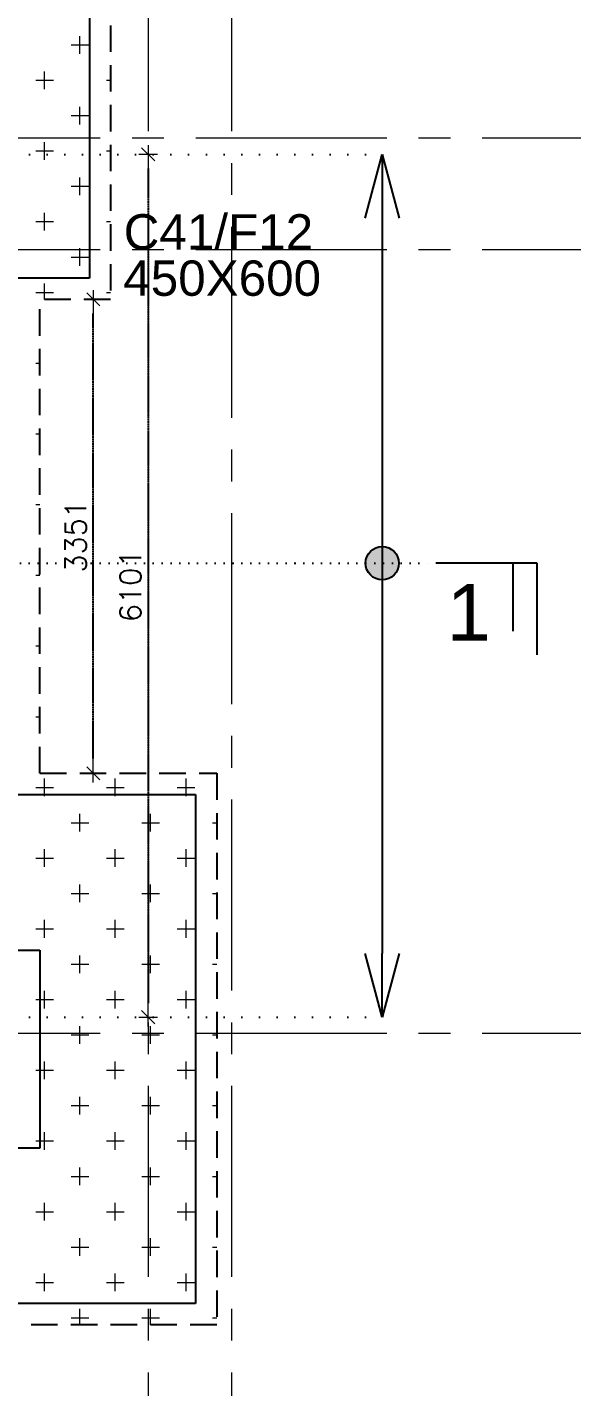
# Model space of a CAD drawing. Header units: inches. Extents: x 1472972 to 1563198, y -500444 to -382436.
# Drawn here: x 1505940 to 1509789, y -431738 to -422125 of the extents above; entities that cross this region are included whole.
import ezdxf

# ---------------------------------------------------------------- set-up
doc = ezdxf.new("R2010")
doc.units = ezdxf.units.IN
doc.header["$MEASUREMENT"] = 0
for name, pattern in [('( Hidden )', [0.375, 0.25, -0.125]), ('CONTINOUS', [0]), ('DOT', [0.25, 0, -0.25]), ('HIDDEN', [0.375, 0.25, -0.125]), ('SKY CITY 100MT BASEMENT AND HP COLUMN GRID$0$CENTER2', [1.125, 0.75, -0.125, 0.125, -0.125])]:
    doc.linetypes.add(name, pattern=pattern)
doc.layers.add('HATCH', color=7, linetype='Continuous', lineweight=18)
doc.layers.add('SKY CITY 100MT BASEMENT AND HP COLUMN GRID$0$cen-line', color=8, linetype='SKY CITY 100MT BASEMENT AND HP COLUMN GRID$0$CENTER2', lineweight=0)
for name, color, linetype in [('S-COLUMN NO', 7, 'Continuous'), ('S-COLUMN SIZE', 12, 'Continuous'), ('S-DIAPHRAGM WALL', 1, 'Continuous'), ('S-FOOTING', 4, 'Continuous'), ('S-PCC', 7, 'HIDDEN'), ('S-SEC. MARK', 1, 'Continuous'), ('STRU. DIM', 2, 'Continuous')]:
    doc.layers.add(name, color=color, linetype=linetype)
doc.styles.add('ARIAL', font='arial.ttf')
doc.styles.add('Roman', font='romans')
doc.styles.add('SANSSERIF', font='arial.ttf')

# ---------------------------------------------------------------- blocks, each defined once
blk = doc.blocks.new('_Open30')
at = {"color": 0, "linetype": 'ByBlock', "lineweight": -2}
for p, q in [((-1, 0.268), (0, 0)), ((0, 0), (-1, -0.268)), ((0, 0), (-1, 0))]:
    blk.add_line(p, q, dxfattribs=at)
blk = doc.blocks.new('_Oblique')
at = {"color": 0, "linetype": 'ByBlock', "lineweight": -2}
blk.add_line((-0.5, -0.5), (0.5, 0.5), dxfattribs=at)
blk = doc.blocks.new('VAIS-2020.')
at = {"linetype": 'Continuous', "lineweight": 18, "ltscale": 750}
for p, q in [((0, -0.659), (0, 0.659)), ((0.659, 0), (-1.318, 0))]:
    blk.add_line(p, q, dxfattribs=at)
at = {"linetype": 'Continuous', "lineweight": 18, "ltscale": 750, "xscale": 0.9322988575902479, "yscale": 0.9322988575902479, "zscale": 0.9322988575902479, "rotation": 180}
blk.add_blockref('_Oblique', (0, 0), dxfattribs=at)

msp = doc.modelspace()

# ---------------------------------------------------------------- hatches: boundary and pattern name
at = {"layer": 'S-DIAPHRAGM WALL', "true_color": 0x828282}
h = msp.add_hatch(color=8, dxfattribs=at)
h.dxf.hatch_style = 1
h.paths.add_polyline_path([(1476764.5, -386180.6), (1477769.1, -460913.6), (1517028.6, -460913.6), (1517028.6, -420907.7), (1519026.1, -420907.7), (1519026.1, -386180.6)], flags=16)
h.paths.add_polyline_path([(1476156.4, -385580.6), (1477177.1, -461513.6), (1517628.6, -461513.6), (1517628.6, -421507.7), (1519626.1, -421507.7), (1519626.1, -385580.6)])
at = {"layer": 'S-SEC. MARK'}
h = msp.add_hatch(color=256, dxfattribs=at)
h.dxf.hatch_style = 1
edge = h.paths.add_edge_path()
edge.add_arc((1508449.5, -425914.7), 118.1, 49.83427, 409.83427)

# ---------------------------------------------------------------- linework, layer by layer
at = {"layer": 'HATCH', "color": 8, "linetype": 'Continuous'}
for p, q in [((1506312.5, -422312.5), (1506312.5, -422187.5)), ((1506250, -422250), (1506375, -422250)), ((1506062.5, -422562.5), (1506062.5, -422437.5)), ((1506000, -422500), (1506125, -422500)), ((1506500, -422500), (1506529.9, -422500)), ((1506250, -422750), (1506375, -422750)), ((1506312.5, -422812.5), (1506312.5, -422687.5)), ((1506062.5, -423062.5), (1506062.5, -422937.5)), ((1506000, -423000), (1506125, -423000)), ((1506500, -423000), (1506529.9, -423000)), ((1506250, -423250), (1506375, -423250)), ((1506312.5, -423312.5), (1506312.5, -423187.5)), ((1506062.5, -423562.5), (1506062.5, -423437.5)), ((1506000, -423500), (1506125, -423500)), ((1506500, -423500), (1506529.9, -423500)), ((1506312.5, -423812.5), (1506312.5, -423687.5)), ((1506250, -423750), (1506375, -423750)), ((1506000, -424000), (1506125, -424000)), ((1506062.5, -424049.4), (1506062.5, -423937.5)), ((1506500, -424000), (1506529.9, -424000)), ((1506000, -424500), (1506029.9, -424500)), ((1506000, -425000), (1506029.9, -425000)), ((1506000, -425500), (1506029.9, -425500)), ((1506000, -426000), (1506029.9, -426000)), ((1506000, -426500), (1506029.9, -426500)), ((1506000, -427000), (1506029.9, -427000)), ((1506062.5, -427562.5), (1506062.5, -427437.5)), ((1506562.5, -427562.5), (1506562.5, -427437.5)), ((1507062.5, -427562.5), (1507062.5, -427437.5)), ((1506000, -427500), (1506125, -427500)), ((1506500, -427500), (1506625, -427500)), ((1507000, -427500), (1507125, -427500)), ((1506250, -427750), (1506375, -427750)), ((1506312.5, -427812.5), (1506312.5, -427687.5)), ((1506750, -427750), (1506875, -427750)), ((1506812.5, -427812.5), (1506812.5, -427687.5)), ((1507250, -427750), (1507279.9, -427750)), ((1506062.5, -428062.5), (1506062.5, -427937.5)), ((1506562.5, -428062.5), (1506562.5, -427937.5)), ((1507062.5, -428062.5), (1507062.5, -427937.5)), ((1506000, -428000), (1506125, -428000)), ((1506500, -428000), (1506625, -428000)), ((1507000, -428000), (1507125, -428000)), ((1506250, -428250), (1506375, -428250)), ((1506312.5, -428312.5), (1506312.5, -428187.5)), ((1506750, -428250), (1506875, -428250)), ((1506812.5, -428312.5), (1506812.5, -428187.5)), ((1507250, -428250), (1507279.9, -428250)), ((1506062.5, -428562.5), (1506062.5, -428437.5)), ((1506562.5, -428562.5), (1506562.5, -428437.5)), ((1507062.5, -428562.5), (1507062.5, -428437.5)), ((1506000, -428500), (1506125, -428500)), ((1506500, -428500), (1506625, -428500)), ((1507000, -428500), (1507125, -428500)), ((1506312.5, -428812.5), (1506312.5, -428687.5)), ((1506812.5, -428812.5), (1506812.5, -428687.5)), ((1506250, -428750), (1506375, -428750)), ((1506750, -428750), (1506875, -428750)), ((1507250, -428750), (1507279.9, -428750)), ((1506000, -429000), (1506125, -429000)), ((1506062.5, -429062.5), (1506062.5, -428937.5)), ((1506500, -429000), (1506625, -429000)), ((1506562.5, -429062.5), (1506562.5, -428937.5)), ((1507000, -429000), (1507125, -429000)), ((1507062.5, -429062.5), (1507062.5, -428937.5)), ((1506312.5, -429312.5), (1506312.5, -429187.5)), ((1506812.5, -429312.5), (1506812.5, -429187.5)), ((1506250, -429250), (1506375, -429250)), ((1506750, -429250), (1506875, -429250)), ((1507250, -429250), (1507279.9, -429250)), ((1506000, -429500), (1506125, -429500)), ((1506062.5, -429562.5), (1506062.5, -429437.5)), ((1506500, -429500), (1506625, -429500)), ((1506562.5, -429562.5), (1506562.5, -429437.5)), ((1507000, -429500), (1507125, -429500)), ((1507062.5, -429562.5), (1507062.5, -429437.5)), ((1506312.5, -429812.5), (1506312.5, -429687.5)), ((1506812.5, -429812.5), (1506812.5, -429687.5)), ((1506250, -429750), (1506375, -429750)), ((1506750, -429750), (1506875, -429750)), ((1507250, -429750), (1507279.9, -429750)), ((1506062.5, -430062.5), (1506062.5, -429937.5)), ((1506562.5, -430062.5), (1506562.5, -429937.5)), ((1507062.5, -430062.5), (1507062.5, -429937.5)), ((1506000, -430000), (1506125, -430000)), ((1506500, -430000), (1506625, -430000)), ((1507000, -430000), (1507125, -430000)), ((1506250, -430250), (1506375, -430250)), ((1506312.5, -430312.5), (1506312.5, -430187.5)), ((1506750, -430250), (1506875, -430250)), ((1506812.5, -430312.5), (1506812.5, -430187.5)), ((1507250, -430250), (1507279.9, -430250)), ((1506062.5, -430562.5), (1506062.5, -430437.5)), ((1506562.5, -430562.5), (1506562.5, -430437.5)), ((1507062.5, -430562.5), (1507062.5, -430437.5)), ((1506000, -430500), (1506125, -430500)), ((1506500, -430500), (1506625, -430500)), ((1507000, -430500), (1507125, -430500)), ((1506250, -430750), (1506375, -430750)), ((1506312.5, -430812.5), (1506312.5, -430687.5)), ((1506750, -430750), (1506875, -430750)), ((1506812.5, -430812.5), (1506812.5, -430687.5)), ((1507250, -430750), (1507279.9, -430750)), ((1506062.5, -431062.5), (1506062.5, -430937.5)), ((1506562.5, -431062.5), (1506562.5, -430937.5)), ((1507062.5, -431062.5), (1507062.5, -430937.5)), ((1506000, -431000), (1506125, -431000)), ((1506500, -431000), (1506625, -431000)), ((1507000, -431000), (1507125, -431000)), ((1506312.5, -431300.2), (1506312.5, -431187.5)), ((1506812.5, -431300.2), (1506812.5, -431187.5)), ((1506250, -431250), (1506375, -431250)), ((1506750, -431250), (1506875, -431250)), ((1507250, -431250), (1507279.9, -431250))]:
    msp.add_line(p, q, dxfattribs=at)
at = {"layer": 'S-FOOTING', "linetype": 'CONTINOUS'}
for p, q in [((1506379.9, -421699.4), (1506379.9, -423899.4)), ((1506379.9, -423899.4), (1504079.9, -423899.4)), ((1503329.9, -427550.2), (1507129.9, -427550.2)), ((1507129.9, -427550.2), (1507129.9, -431150.2)), ((1504429.9, -428650.2), (1506029.9, -428650.2)), ((1506029.9, -428650.2), (1506029.9, -430050.2)), ((1506029.9, -430050.2), (1504429.9, -430050.2)), ((1507129.9, -431150.2), (1503329.9, -431150.2))]:
    msp.add_line(p, q, dxfattribs=at)
at = {"layer": 'S-PCC', "linetype": '( Hidden )', "ltscale": 750}
for p, q in [((1506529.9, -421549.4), (1506529.9, -424049.4)), ((1506029.9, -427400.2), (1506029.9, -424049.4)), ((1506529.9, -424049.4), (1506029.9, -424049.4)), ((1506029.9, -427400.2), (1507279.9, -427400.2)), ((1507279.9, -427400.2), (1507279.9, -431300.2)), ((1507279.9, -431300.2), (1503179.9, -431300.2))]:
    msp.add_line(p, q, dxfattribs=at)
at = {"layer": 'S-PCC', "color": 8, "linetype": 'DOT'}
for p, q in [((1506794.2, -423024.4), (1506794.4, -423024.4)), ((1506407, -424049.4), (1506407.2, -424049.4)), ((1506407, -427400.2), (1506407.2, -427400.2)), ((1506794.2, -429125.2), (1506794.4, -429125.2))]:
    msp.add_line(p, q, dxfattribs=at)
at = {"layer": 'S-PCC'}
for p, q in [((1506794.4, -423124.4), (1506794.4, -429025.2)), ((1506407.2, -427300.2), (1506407.2, -424149.4))]:
    msp.add_line(p, q, dxfattribs=at)
at = {"layer": 'S-SEC. MARK', "linetype": 'DOT', "ltscale": 250}
msp.add_line((1503889, -425914.7, 0.5), (1508829, -425914.7, -0.3), dxfattribs=at)
at = {"layer": 'S-SEC. MARK', "extrusion": (3.78781e-24, -6.18596e-08, 1)}
for p, q in [((1509375.9, -425914.7, -0.3), (1508829, -425914.7, -0.3)), ((1509543.9, -425914.7, -0.3), (1508829, -425914.7, -0.3)), ((1509375.9, -426394.7, -0.3), (1509375.9, -425914.7, -0.3)), ((1509543.9, -426562.8, -0.3), (1509543.9, -425914.7, -0.3)), ((1509543.9, -426562.8, -0.3), (1509543.9, -426562.8, -0.3))]:
    msp.add_line(p, q, dxfattribs=at)
at = {"layer": 'S-SEC. MARK'}
msp.add_circle((1508449.5, -425914.7), 118.1, dxfattribs=at)
at = {"layer": 'SKY CITY 100MT BASEMENT AND HP COLUMN GRID$0$cen-line', "color": 8, "ltscale": 1800}
for p, q in [((1506794.4, -383036.2), (1506794.4, -462083.8)), ((1507382.9, -383036.2), (1507382.9, -462083.8)), ((1520631.8, -422909.4), (1473571.7, -422909.4)), ((1520631.8, -423699.4), (1473571.7, -423699.4)), ((1520631.8, -429239.4), (1473571.7, -429239.4))]:
    msp.add_line(p, q, dxfattribs=at)
at = {"layer": 'STRU. DIM', "linetype": 'DOT', "ltscale": 500}
for p, q in [((1505579.9, -423024.4), (1508499.5, -423024.4)), ((1505580, -429125.2), (1508499.5, -429125.2))]:
    msp.add_line(p, q, dxfattribs=at)
at = {"layer": 'STRU. DIM', "ltscale": 500}
msp.add_line((1508449.5, -423474.4), (1508449.5, -428675.2), dxfattribs=at)

# ---------------------------------------------------------------- block references
at = {"layer": 'S-PCC', "xscale": 100, "yscale": 100, "zscale": 100}
for p, rotation in [((1506794.4, -423024.4), 90), ((1506407.2, -424049.4), 90), ((1506407.2, -427400.2), 270), ((1506794.4, -429125.2), 270)]:
    msp.add_blockref('VAIS-2020.', p, dxfattribs=dict(at, rotation=rotation))
at = {"layer": 'STRU. DIM', "xscale": 450, "yscale": 450, "zscale": 450}
for p, rotation in [((1508449.5, -423024.4), 90), ((1508449.5, -429125.2), 270)]:
    msp.add_blockref('_Open30', p, dxfattribs=dict(at, rotation=rotation))

# ---------------------------------------------------------------- texts
at = {"layer": 'S-COLUMN NO', "linetype": 'CONTINOUS', "style": 'ARIAL'}
msp.add_text('C41/F12', height=250, dxfattribs=at).set_placement((1506621.9, -423697.4))
at = {"layer": 'S-COLUMN SIZE', "linetype": 'CONTINOUS', "style": 'ARIAL'}
msp.add_text('450X600', height=250, dxfattribs=at).set_placement((1506618.9, -424024.4))
at = {"layer": 'S-PCC', "color": 7, "char_height": 150, "attachment_point": 5, "rotation": 90, "style": 'Roman'}
for s, insert in [('3351', (1506282.2, -425724.8)), ('6101', (1506669.4, -426074.8))]:
    msp.add_mtext(s, dxfattribs=dict(at, insert=insert))
at = {"layer": 'S-SEC. MARK', "extrusion": (-3.09299e-08, 1.15432e-07, 1), "style": 'SANSSERIF'}
msp.add_text('1', height=400, dxfattribs=at).set_placement((1508905.4, -426462.2, -0.4))

doc.saveas('drawing.dxf')
